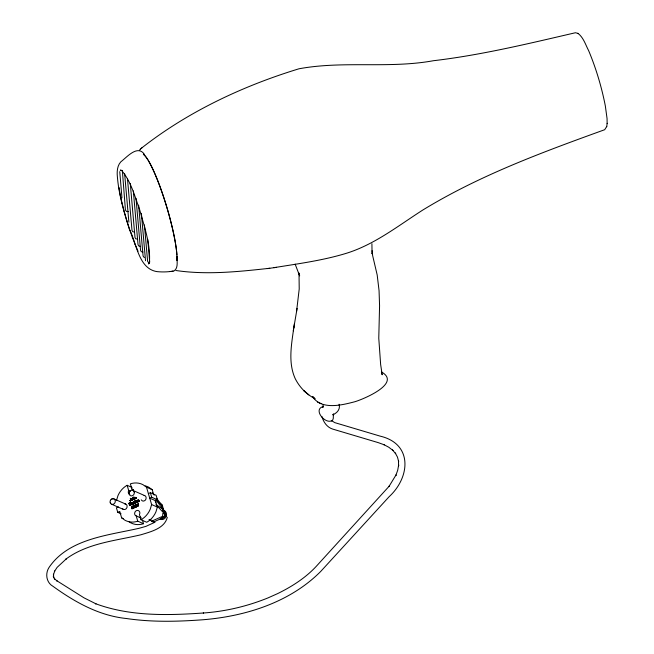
<?xml version="1.0" encoding="UTF-8"?>
<svg xmlns="http://www.w3.org/2000/svg" width="654" height="654" viewBox="0 0 654 654"><rect width="100%" height="100%" fill="white"/><g stroke="black" fill="none" stroke-linecap="round" stroke-linejoin="round"><path stroke-width="0.98" d="M132.909 506.695L132.525 507.774M134.569 505.959L134.364 506.703M372.069 253.188L372.069 253.793L371.913 243.721M137.765 505.959L137.765 505.542M131.593 507.063L131.675 506.646M132.427 499.713L132.876 499.337L132.509 499.991M135.991 498.323L136.114 497.825L135.918 498.422M130.972 504.79L131.078 504.348M150.314 519.881L151.54 521.222L162.666 516.284L162.781 513.398M137.855 505.575L138.149 503.515L138.068 506.18M130.849 504.561L130.416 504.071L129.598 504.389L129.827 505.166L130.448 504.97M137.266 501.046L136.825 500.604L135.885 501.144L136.841 500.907L136.007 502.109L136.776 502.501M132.909 502.697L133.359 502.084M137.978 506.147L138.149 503.515M164.604 514.723L164.514 512.376L163.353 510.504M167.293 517.273C164.71 528.481 150.616 531.759 141.125 534.727C115.701 540.793 87.726 542.975 65.98 559.056L66.348 558.81L57.127 567.378L54.356 571.596L54.756 570.991L53.383 574.915L53.579 574.163L53.603 577.678L53.317 576.125L54.715 579.133L54.257 578.488L57.045 580.973L56.432 580.499L84.088 597.879L96.007 603.855L95.337 603.609C129.778 616.46 167.432 615.504 203.541 612.986L203.288 613.011C225.499 611.457 247.425 606.258 268.042 597.887L277.648 593.603C291.733 586.687 305.222 578.12 316.013 566.609L389.432 485.922L389.016 486.437L396.013 474.951L395.76 475.646L397.722 470.185L398.646 464.986L398.605 465.771L398.474 460.882L398.662 461.659L397.485 457.121L395.278 452.985L395.678 453.672L392.449 449.96L393.029 450.5L388.803 447.254L383.645 444.516L384.307 444.834L378.192 442.611L332.69 429.081C327.033 427.348 323.411 421.994 321.891 416.516M130.661 503.359L130.563 503.858L130.571 503.065M131.307 499.272L131.838 498.471M134.642 497.98L134.618 497.416M134.634 497.792L134.781 497.31M119.756 171.659L121.955 197.851M607.133 123.508L607.059 118.578L605.342 105.964C601.647 87.047 596.096 68.466 588.657 50.669C585.567 44.799 583.482 37.474 577.94 33.346M273.92 267.682C298.641 263.66 323.656 260.406 347.634 252.902C375.347 243.95 398.523 225.565 422.737 210.073C479.546 175.329 542.329 152.251 604.68 129.713L606.74 126.484M606.716 126.696L607.157 123.304M134.315 503.081L133.547 503.817M131.953 508.428L132.043 508.853L133.375 507.962M132.01 508.649L132.468 507.341M133.612 507.692L133.702 508.117L135.035 507.226M136.204 497.866C135.64 498.928 133.947 498.103 136.024 497.498M136.22 506.368L135.509 506.686M136.285 506.548L135.942 505.264M293.908 326.853C291.635 343.89 287.785 362.357 295.232 378.666C298.453 385.059 303.08 390.642 308.843 394.902C310.094 395.907 318.359 401.082 313.291 397.411M293.286 330.834L297.104 308.386M293.801 327.507L294.439 323.542M151.54 521.222L153.412 522.039L164.538 517.101L164.98 514.371L162.249 505.117L159.151 502.558M296.548 311.582L299.213 288.994L299.017 273.037L299.646 275.882L295.15 264.142M131.519 499.01L132.468 498.977L131.822 498.659M134.904 497.678L135.705 497.334M132.958 507.046L132.321 506.147M132.672 507.095L132.541 506.531M116.494 500.482L117.933 495.707A19.955 17.511 -66.3 0 1 125.617 486.224L127.146 485.301L132.067 487.467M133.547 489.797L131.904 489.078L130.367 483.87L132.026 483.371A19.955 17.511 -66.3 0 1 142.883 484.63L146.488 487.173L151.63 504.561L150.191 509.335A19.955 17.511 -66.3 0 1 142.507 518.826L140.97 519.742L139.433 514.543L139.784 513.562A2.894 2.542 -66.3 0 0 139.04 511.036L138.223 510.545A2.894 2.542 -66.3 0 0 136.621 510.578L136.31 510.717A2.894 2.542 -66.3 0 0 135.059 511.951L134.683 512.965A2.894 2.542 -66.3 0 0 135.435 515.491L141.133 518.131M148.36 493.615L150.371 492.724L156.11 495.25L157.451 499.77L151.712 497.253L149.701 498.144L155.439 500.662L157.369 507.079L155.93 511.861A19.955 17.511 -66.3 0 1 148.245 521.344L146.717 522.268L140.97 519.742M131.029 500.326L130.587 500.882M133.702 507.733L134.372 506.139L133.923 505.673M139.523 150.371L140.406 149.055M164.759 516.12L165.135 514.96A4.668 4.096 -66.3 0 0 163.884 510.741L162.993 510.153M132.239 508.387L132.615 507.806M133.907 507.651L134.43 505.591M133.988 507.692L134.274 507.071M136.22 501.258L136.702 500.89M135.076 505.101L135.411 506.956M133.203 502.485L133.604 502.746M134.299 503.237L133.825 503.735M133.342 505.91C132.934 507.267 133.326 504.945 134.315 505.485M135.811 498.095L135.337 498.471M132.1 508.272L132.607 506.67M122.347 170.392L125.421 210.032L126.598 211.553L128.437 211.504M127.146 485.301L128.683 490.508L128.339 491.489A2.894 2.542 -66.3 0 0 129.083 494.007L129.86 494.489M131.397 503.106L131.209 503.359M133.915 507.005L134.201 505.787M131.372 498.74L131.323 499.46M131.536 503.866L132.01 504.61M130.743 504.618L130.751 504.316M131.904 504.324L132.37 503.523M132.378 504.128L132.182 503.564M136.939 502.027C137.504 500.735 135.476 502.566 136.915 502.174M132.811 503.923L132.19 504.447M137.291 501.381L137.667 502.068L136.964 502.28M137.275 502.01L136.841 502.378M135.255 505.101L135.419 506.384M136.302 506.85L136.057 504.929M135.427 504.79C134.242 505.182 135.125 507.757 136.31 506.964M132.713 497.588L132.917 498.029L132.713 497.588C133.342 497.996 134.274 496.623 133.988 497.727L134.798 499.043L134.201 499.141M134.193 501.226L134.659 501.553L134.495 500.98M138.223 499.926L137.724 500.375L138.337 500.163M131.609 503.776L131.413 504.389L132.133 504.561M136.261 501.716L136.204 502.436L136.923 502.419M132.329 499.828L132.517 499.386M132.517 504.242L132.043 504.528M131.307 503.065L131.838 502.762M136.155 500.915L135.852 501.471M130.064 503.956L129.606 504.16L129.402 503.482L130.35 503.228L129.32 503.441L129.525 504.128L130.375 503.367M131.667 506.49L132.263 506.204M131.855 506.425L131.609 507.218L132.345 506.449M133.334 505.755L134.193 505.452M131.716 503.098L131.209 503.539M135.059 504.962L136.146 504.97M132.68 499.934L131.438 499.95M135.999 498.462L135.272 498.74M141.73 147.959C187.845 111.736 243.116 85.821 298.96 68.793C343.317 60.552 388.893 68.85 433.398 60.724C481.385 55.083 528.424 43.638 575.43 32.741L578.144 33.419M132.427 503.466L131.732 503.874M140.234 149.202L141.91 147.804M131.479 498.618C133.743 498.005 131.528 499.672 132.01 499.975M132.1 503.343L131.618 503.654M136.923 501.144L136.261 501.593M132.026 503.76L132.133 504.316M136.375 501.814L137.103 501.504L136.694 502.215M133.056 502.182L133.53 502.027M135.909 498.552L134.863 498.593M149.374 263.219L148.572 263.93L149.398 262.565C150.747 244.563 144.379 226.946 139.694 209.795C134.732 196.372 131.143 181.518 121.611 170.473L120.279 170.138L121.342 170.293M130.857 505.043L129.623 505.558L128.961 503.302L130.555 502.983M138.01 500.253L138.64 500.343M133.408 503.842L133.007 503.506L133.424 503.515M130.825 500.326L130.514 498.315L131.07 500.531L130.326 500.948L129.819 500.457L130.596 500.653M133.498 502.223L134.103 502.272L133.604 501.961M135.419 506.548L136.122 506.817M133.661 499.206L133.449 499.533M134.577 501.512L135.443 503.049L134.724 502.983M135.321 505.035L136.04 506.866M131.634 503.057L132.051 502.951M133.441 502.305L133.285 502.771M155.031 522.203L146.03 526.331L139.433 528.203C108.474 535.381 68.621 538.471 48.985 567.541C45.028 573.615 46.303 582.6 52.933 586.27C74.818 602.072 99.056 615.708 126.377 618.512C152.014 622.314 178.052 621.643 203.819 619.69L204.073 619.665C246.329 616.052 290.147 602.138 320.656 571.506L389.171 496.664C410.221 477.314 413.001 443.845 380.195 436.144L334.734 422.623L331.341 420.457L331.807 420.923M136.22 500.76L137.046 500.645M132.484 500.106L131.806 500.196M130.637 504.872L129.827 505.166M133.457 499.55L132.836 497.988M133.751 497.661L133.179 497.915M134.274 497.424L133.759 496.934M133.768 499.141L133.163 498.095L133.817 497.874L134.086 498.814M131.519 499.321L132.468 498.977M134.838 497.849L135.787 497.498M118.423 506.907L116.412 507.798L117.753 512.319L121.031 513.758M134.912 500.662L135.174 500.547M128.961 503.302L129.844 502.983M134.397 501.667L134.74 502.82M135.664 502.951L135.362 501.168L135.926 502.836M137.871 500.727L137.986 501.92L137.422 500.253L137.814 500.416M129.598 504.389L130.784 504.242M132.631 504.071L133.015 504.128M138.607 500.449L139.245 501.365L138.771 500.057M129.623 505.558L130.522 505.231M117.753 512.319L119.747 511.436L121.636 517.87L125.233 520.412A19.955 17.511 -66.3 0 0 136.097 521.671L137.757 521.173L143.496 523.699L142.466 520.224M136.196 504.389L137.773 506.31M131.936 508.714L133.457 508.223M135.116 507.488L133.588 507.872M157.451 499.77L155.439 500.662L155.685 502.615M131.756 502.722L132.623 503.114M132.026 506.221L132.966 506.588M135.255 503.155L134.462 501.88M132.288 499.942L131.626 499.672M133.187 506.449L134.16 505.738M143.496 523.699L141.836 524.197A19.955 17.511 -66.3 0 1 130.972 522.938L129.091 521.794M131.789 502.967L132.345 503.171M144.313 154.205C137.43 144.534 126.909 157.197 120.867 161.783C117.753 165.07 117.058 169.852 117.197 174.201C118.349 193.126 123.794 211.495 129.451 229.489C136.661 242.806 138.247 268.68 156.993 271.623C162.658 272.178 168.43 272.015 174.029 270.936C178.509 268.181 176.809 261.281 177.095 256.916M137.692 239.07L135.77 238.833L135.01 237.525L130.285 183.48M130.538 500.964L130.105 500.899M175.901 270.503C206.909 275.081 238.735 271.68 269.775 268.263M267.314 268.614L276.413 267.331M170.163 271.549L171.356 271.385M171.92 271.304L173.122 271.14M133.351 503.04L134.119 503.13L133.449 503.547M129.982 502.869L130.416 502.91M142.956 251.97L141.321 251.684L140.561 250.376L136.016 198.334M133.522 502.705L134.25 502.771M133.62 503L133.907 503.416L133.252 503.343M133.432 503.073L132.844 502.771M135.492 504.962L136.294 506.229M140.144 246.305L138.787 245.986L138.035 244.686L133.334 190.911M130.481 503.817L131.053 504.054M149.006 519.57L150.992 519.775M133.866 231.99L132.615 231.565L131.994 230.363L127.448 178.419M133.947 502.664L134.381 502.983M135.591 507.095L136.539 506.572L136.253 505.125M132.19 498.667L131.601 499.362M133.514 503.866L133.089 503.539M132.5 506.474L131.806 507.095M149.022 263.006L147.624 261.453L144.428 224.943M133.539 499.574L132.983 498.242M312.62 396.716C321.539 410.303 341.878 405.137 354.844 401.736C362.79 399.422 401.908 383.416 381.527 371.987M135.206 498.765L134.675 498.332M131.904 489.078L132.688 489.552A2.894 2.542 -66.3 0 1 133.367 490.68M146.488 487.173L152.227 489.699L153.567 494.301M132.95 490.443L144.697 495.609M156.224 499.803L162.249 505.117M128.683 490.508L130.326 491.228M151.63 504.561L157.369 507.079M163.884 510.741L165.209 511.322M133.988 497.727L134.356 498.716M137.422 500.253L137.986 501.92M137.667 502.068L137.193 501.97M164.98 514.371L155.938 504.569L162.969 509.229L164.072 513.97L161.334 504.716L156.592 498.332M165.135 514.96L166.459 515.54M134.642 501.732L135.067 502.869M129.819 500.457L130.097 500.866M162.666 516.284L164.538 517.101M113.829 498.863L125.682 504.079M111.548 504.201L123.41 509.417M121.636 517.87L123.271 518.589M317.46 402.014L321.122 403.722M144.272 257.586L143.095 256.074L138.632 205.127M315.032 398.834L312.882 397.084M152.227 489.699L148.621 487.156A19.955 17.511 -66.3 0 0 145.188 485.897M308.843 394.902L303.906 390.691L306.587 392.989M313.111 397.297L313.691 398L312.686 396.479M152.407 520.797L153.412 522.039M155.938 499.95L162.969 509.229L161.334 504.716M136.498 504.25L137.626 505.681M152.439 492.748L154.221 495.143M137.536 501.896L137.185 501.013M132.95 504.046L132.648 503.441M138.027 251.21L135.182 244.604M381.462 373.14L382.198 374.767L380.644 364.556L378.772 338.208L379.573 305.77L379.058 290.662L377.186 274.974L372.641 255.6L372.093 250.67M164.056 511.346L164.702 513.529M135.501 506.58L135.141 505.428M135.264 244.792L132.288 237.124M131.438 499.836L131.241 499.419M138.558 500.302L138.983 501.479M132.451 502.828L132.729 503.482M129.443 228.998L132.402 237.377M134.16 499.018L133.727 497.841M126.753 220.496L129.525 229.137M150.371 492.724L151.712 497.253M138.869 500.318L139.163 501.324M137.904 500.874L138.166 501.765M134.348 492.176L134.135 491.792A2.902 2.542 -66.3 0 0 129.296 492.241M136.212 515.965L137.757 521.173M130.514 498.315L131.111 500.155M130.318 498.479L130.816 500.204M129.688 504.43L129.917 505.207M129.042 503.343L129.713 505.591M110.354 502.844L110.158 502.468A2.902 2.542 -66.3 0 1 110.174 501.054M124.285 211.765L126.786 220.504M122.094 203.198L124.285 211.888M122.126 203.451L120.32 195.276M155.268 501.046L155.603 502.812M120.352 195.464L118.93 187.682L119.012 188.172M339.066 404.229C340.603 409.003 337.235 412.96 333.041 414.677L333.753 414.146L333.025 414.922L333.368 414.121L333.278 418.397L332.616 420.236C325.651 425.492 312.293 409.085 323.313 406.575L322.618 407.09L323.231 406.371L322.888 407.172L323.19 404.712M147.722 239.364L149.709 262.123M141.378 213.31L145.531 260.758M124.644 173.743L128.879 222.197M143.439 154.352A58.754 9.164 73.4 0 1 148 160.026M148.581 160.99A58.754 9.164 73.4 0 1 176.899 254.847M176.964 255.853A58.754 9.164 73.4 0 1 177.013 260.235M143.349 154.18A58.942 9.189 73.4 0 1 163.328 196.192A58.942 9.189 73.4 0 1 176.923 255.011M176.981 256.016A58.942 9.189 73.4 0 1 177.03 260.406M140.953 517.772A2.894 2.542 -66.3 0 1 140.496 516.889M144.084 495.446A2.902 2.542 -66.3 0 1 145.997 497.007L146.095 497.342A2.902 2.542 -66.3 0 1 141.264 499.852M125.38 503.972A2.902 2.542 -66.3 0 1 126.982 505.477L127.08 505.804A2.902 2.542 -66.3 0 1 122.421 508.608M124.742 503.899A2.902 2.542 -66.3 0 1 125.069 503.915M163.287 510.431A4.668 4.096 -66.3 0 1 166.304 516.129A4.668 4.096 -66.3 0 1 160.418 519.211M164.129 517.159A4.668 4.096 -66.3 0 1 160.124 518.933M162.748 517.772A4.668 4.096 -66.3 0 1 160.68 518.687M162.217 517.535A4.668 4.096 -66.3 0 1 161.227 518.14M134.233 492.127A2.902 2.542 -66.3 0 1 132.476 495.683A2.902 2.542 -66.3 0 1 129.271 494.326L129.173 493.999A2.902 2.542 -66.3 0 1 129.19 492.593M110.281 500.711A2.902 2.542 -66.3 0 1 115.12 500.261L115.218 500.596A2.902 2.542 -66.3 0 1 113.461 504.152A2.902 2.542 -66.3 0 1 110.256 502.795M111.155 499.542A2.902 2.542 -66.3 0 1 112.987 498.732M165.961 514.772A3.352 2.804 -57.9 0 1 165.846 515.605M164.162 513.3L163.974 512.139L164.162 513.3M165.683 516.447A3.384 3.131 -47.6 0 0 166.01 514.772A3.36 2.951 -66.3 0 1 165.666 516.488"/></g></svg>
